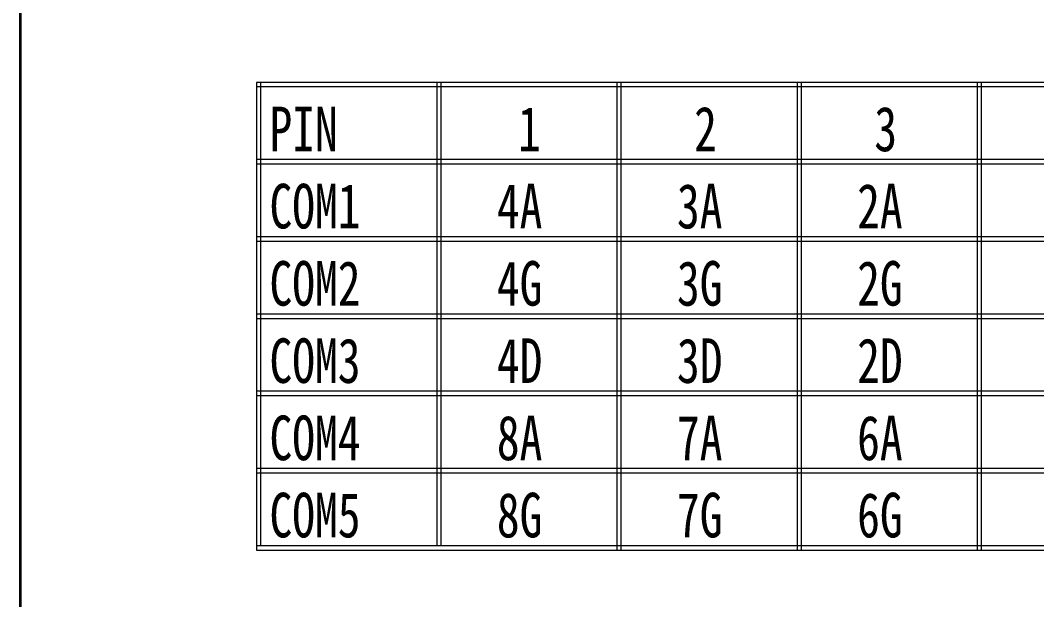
# Paper-space layout 'SW_Model_1' of a CAD drawing. Header units: millimetres. Extents: x 625 to 800, y 257 to 308.
# Drawn here: x 705.53 to 720.63, y 268.3 to 276.9 of the extents above; entities that cross this region are included whole.
import ezdxf

# ---------------------------------------------------------------- set-up
doc = ezdxf.new("R2010")
doc.units = ezdxf.units.MM
doc.layers.add('粗实线层', color=7, linetype='Continuous', lineweight=25)
doc.styles.add('SLDTEXTSTYLE29', font='TXT', dxfattribs={"width": 0.75})

psp = doc.layouts.new('SW_Model_1')

# ---------------------------------------------------------------- linework, layer by layer
at = {"lineweight": 35}
psp.add_line((705.533, 308.248), (705.533, 259.694), dxfattribs=at)
at = {"color": 40, "linetype": 'Continuous', "lineweight": 18}
for p, q in [((709.044, 275.981), (709.044, 269.098)), ((709.107, 275.981), (709.044, 275.981)), ((709.044, 275.981), (709.044, 275.918)), ((759.965, 275.981), (709.044, 275.981)), ((709.044, 275.918), (759.965, 275.918)), ((709.107, 269.098), (709.107, 275.981)), ((711.72, 275.981), (711.72, 269.098)), ((711.784, 275.981), (711.72, 275.981)), ((711.784, 269.098), (711.784, 275.981)), ((714.397, 275.981), (714.397, 269.035)), ((714.461, 275.981), (714.397, 275.981)), ((714.461, 269.035), (714.461, 275.981)), ((717.074, 275.981), (717.074, 269.035)), ((717.138, 275.981), (717.074, 275.981)), ((717.138, 269.035), (717.138, 275.981)), ((719.751, 275.981), (719.751, 269.035)), ((719.814, 275.981), (719.751, 275.981)), ((719.814, 269.035), (719.814, 275.981)), ((709.044, 274.834), (709.044, 274.771)), ((759.965, 274.834), (709.044, 274.834)), ((709.044, 274.771), (759.965, 274.771)), ((709.044, 273.687), (709.044, 273.623)), ((759.965, 273.687), (709.044, 273.687)), ((709.044, 273.623), (759.965, 273.623)), ((709.044, 272.54), (709.044, 272.476)), ((759.965, 272.54), (709.044, 272.54)), ((709.044, 272.476), (759.965, 272.476)), ((709.044, 271.393), (709.044, 271.329)), ((759.965, 271.393), (709.044, 271.393)), ((709.044, 271.329), (759.965, 271.329)), ((709.044, 270.246), (709.044, 270.182)), ((759.965, 270.246), (709.044, 270.246)), ((709.044, 270.182), (709.107, 270.182)), ((709.044, 270.182), (759.965, 270.182)), ((711.72, 270.182), (711.784, 270.182)), ((714.397, 270.182), (714.461, 270.182)), ((717.074, 270.182), (717.138, 270.182)), ((719.751, 270.182), (719.814, 270.182)), ((709.044, 269.098), (709.044, 269.035)), ((759.901, 269.098), (709.044, 269.098)), ((709.044, 269.035), (759.965, 269.035))]:
    psp.add_line(p, q, dxfattribs=at)

# ---------------------------------------------------------------- texts
at = {"layer": '粗实线层', "attachment_point": 1, "style": 'SLDTEXTSTYLE29'}
for s, insert, char_height in [('PIN', (709.235, 275.622), 0.6628), ('1', (712.927, 275.622), 0.663), ('2', (715.544, 275.622), 0.663), ('3', (718.221, 275.622), 0.663), ('COM1', (709.235, 274.475), 0.6628), ('4A', (712.613, 274.475), 0.6628), ('3A', (715.289, 274.475), 0.6628), ('2A', (717.966, 274.475), 0.6628), ('COM2', (709.235, 273.328), 0.6628), ('4G', (712.613, 273.328), 0.6628), ('3G', (715.289, 273.328), 0.6628), ('2G', (717.966, 273.328), 0.6628), ('COM3', (709.235, 272.18), 0.6628), ('4D', (712.613, 272.18), 0.6628), ('3D', (715.289, 272.18), 0.6628), ('2D', (717.966, 272.18), 0.6628), ('COM4', (709.235, 271.033), 0.6628), ('8A', (712.613, 271.033), 0.6628), ('7A', (715.289, 271.033), 0.6628), ('6A', (717.966, 271.033), 0.6628), ('COM5', (709.235, 269.886), 0.6628), ('8G', (712.613, 269.886), 0.6628), ('7G', (715.289, 269.886), 0.6628), ('6G', (717.966, 269.886), 0.6628)]:
    psp.add_mtext(s, dxfattribs=dict(at, insert=insert, char_height=char_height))

doc.saveas('drawing.dxf')
